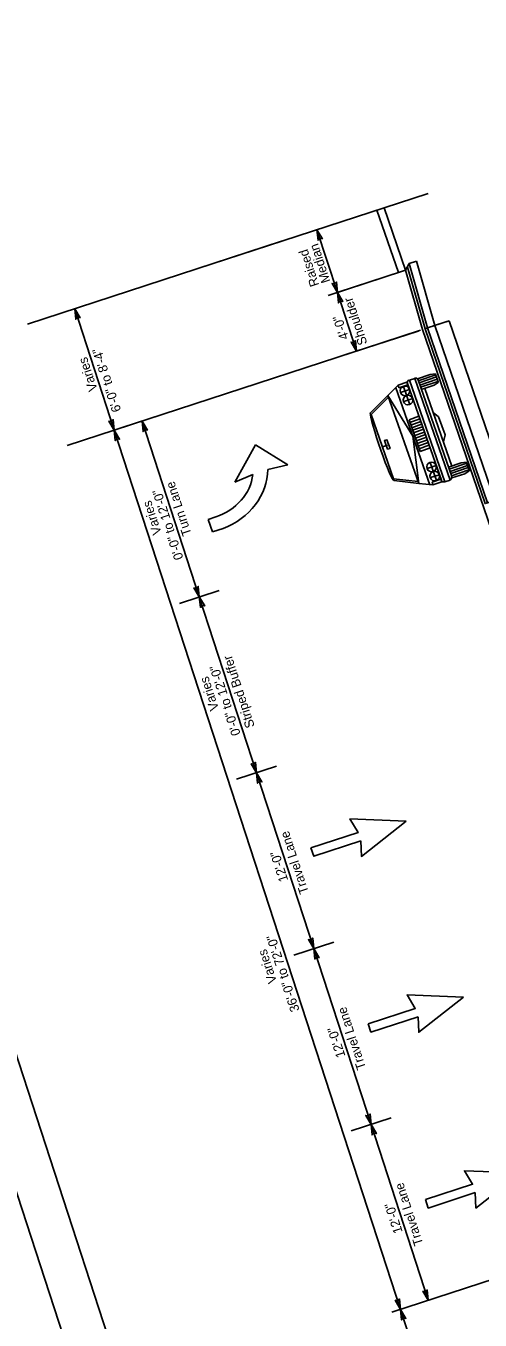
# Model space of a CAD drawing. Extents: x 958460 to 961179, y 797017 to 803764.
# Drawn here: x 958940.4 to 959074.7, y 802162 to 802544 of the extents above; entities that cross this region are included whole.
import ezdxf

# ---------------------------------------------------------------- set-up
doc = ezdxf.new("R2010")
doc.units = 0
for name, color, linetype in [('SHT_B_Plot-Border-Inner-Line', 7, 'Continuous'), ('SHT_B_Sheet-Outline-Line', 7, 'Continuous'), ('SIGN_P_SM-Markings', 7, 'Continuous'), ('TYPS_P_Line-Fin-Grade-Asph', 7, 'Continuous'), ('TYPS_P_Line-Fin-Grade-Conc', 7, 'Continuous'), ('TYPS_P_Line-Subgrade', 7, 'Continuous'), ('TYPS_P_Slope-Label-Dim', 7, 'Continuous'), ('TYPS_P_Vehicle', 7, 'Continuous')]:
    doc.layers.add(name, color=color, linetype=linetype)

msp = doc.modelspace()

# ---------------------------------------------------------------- linework, layer by layer
at = {"layer": 'SHT_B_Plot-Border-Inner-Line'}
msp.add_lwpolyline([(959052.92, 801845.95), (958797.09, 802630.78), (959296.53, 802793.58), (959552.36, 802008.75)], close=True, dxfattribs=at)
at = {"layer": 'SHT_B_Sheet-Outline-Line'}
msp.add_line((958808.98, 802634.66), (959064.81, 801849.82), dxfattribs=at)
at = {"layer": 'SIGN_P_SM-Markings'}
for p, q in [((959008.23, 802420.34), (959002.2, 802409.37)), ((959017.88, 802414.49), (959008.23, 802420.34)), ((959011.94, 802413.08), (959017.88, 802414.49)), ((959002.2, 802409.37), (959007.47, 802411.62)), ((958996.58, 802399.09), (958994.32, 802398.35)), ((958994.32, 802398.35), (958995.53, 802394.66)), ((958995.53, 802394.66), (958998.7, 802395.69))]:
    msp.add_line(p, q, dxfattribs=at)
for points in [[(959024.67, 802301.35), (959038.6, 802305.89), (959036.17, 802309.9), (959052.81, 802309.22)], [(959052.81, 802309.22), (959039.6, 802298.85), (959039.4, 802303.42)], [(959039.4, 802303.42), (959025.48, 802298.88), (959024.67, 802301.35)], [(959041.59, 802249.44), (959055.52, 802253.98), (959053.09, 802257.99), (959069.74, 802257.31)], [(959069.74, 802257.31), (959056.52, 802246.94), (959056.33, 802251.51)], [(959056.33, 802251.51), (959042.4, 802246.97), (959041.59, 802249.44)], [(959058.52, 802197.53), (959072.44, 802202.06), (959070.01, 802206.08), (959086.66, 802205.4)], [(959086.66, 802205.4), (959073.44, 802195.03), (959073.25, 802199.6)], [(959073.25, 802199.6), (959059.32, 802195.06), (959058.52, 802197.53)]]:
    msp.add_lwpolyline(points, dxfattribs=at)
for major_axis, start_param, end_param in [((18.79, 6.13), 4.761865, 5.995538), ((14.57, 4.75), 4.713519, 5.907859)]:
    msp.add_ellipse((958992.38, 802411.9), major_axis=major_axis, ratio=0.879686, start_param=start_param, end_param=end_param, dxfattribs=at)
at = {"layer": 'TYPS_P_Line-Fin-Grade-Asph'}
for p in [(959052.66, 802471.91), (959146.31, 802196.16)]:
    msp.add_line(p, (959057.66, 802454.4), dxfattribs=at)
at = {"layer": 'TYPS_P_Line-Fin-Grade-Conc'}
for points in [[(959050.5, 802471.2), (959044.16, 802489.65)], [(959050.5, 802471.2), (959052.66, 802471.91)]]:
    msp.add_lwpolyline(points, dxfattribs=at)
at = {"layer": 'TYPS_P_Line-Subgrade'}
for p, q in [((959055.9, 802474.56), (959053.72, 802473.85)), ((959059.13, 802454.88), (959053.72, 802473.85)), ((959061.32, 802455.59), (959055.9, 802474.56)), ((959053.18, 802472.85), (959058.38, 802454.63)), ((959065.51, 802456.95), (959060.58, 802455.35)), ((959064.8, 802456.72), (959060.58, 802455.35)), ((959083.24, 802405.31), (959065.51, 802456.95))]:
    msp.add_line(p, q, dxfattribs=at)
msp.add_lwpolyline([(959052.66, 802471.91), (959053.72, 802473.85)], dxfattribs=at)
for points in [[(959058.39, 802454.63), (959076.12, 802402.99), (959076.85, 802403.22), (959059.12, 802454.87)], [(959059.12, 802454.87), (959076.85, 802403.22), (959079.03, 802403.93), (959061.31, 802455.58)]]:
    msp.add_lwpolyline(points, close=True, dxfattribs=at)
at = {"layer": 'TYPS_P_Slope-Label-Dim'}
for p, q in [((959059.3, 802494.58), (958990.97, 802472.31)), ((959032.5, 802465.33), (959026.45, 802483.87)), ((959016, 802480.46), (958940.92, 802455.99)), ((959051.42, 802471.5), (959029.75, 802464.44)), ((959032.73, 802465.41), (959051.42, 802471.5)), ((959038.14, 802448.03), (959032.5, 802465.33)), ((958966.54, 802424.69), (958954.86, 802460.54)), ((959056.33, 802453.96), (959034.66, 802446.9)), ((959057.06, 802454.2), (959035.39, 802447.14)), ((959037.17, 802447.72), (958952.6, 802420.15)), ((958980.64, 802429.29), (958968.85, 802425.45)), ((959051.15, 802165.13), (958966.54, 802424.69)), ((958991.67, 802375.46), (958974.75, 802427.37)), ((958997.56, 802377.38), (958985.77, 802373.53)), ((958991.67, 802375.46), (959008.59, 802323.54)), ((959014.49, 802325.47), (959002.69, 802321.62)), ((959025.51, 802271.63), (959008.59, 802323.54)), ((959031.41, 802273.55), (959019.61, 802269.71)), ((959042.43, 802219.72), (959025.51, 802271.63)), ((959048.33, 802221.64), (959036.54, 802217.8)), ((959059.35, 802167.81), (959042.43, 802219.72)), ((959139.43, 802193.91), (959048.59, 802164.3)), ((959065.25, 802121.87), (959051.15, 802165.13))]:
    msp.add_line(p, q, dxfattribs=at)
msp.add_lwpolyline([(959052.66, 802471.91), (959046.33, 802490.35)], dxfattribs=at)
for points in [[(959026.45, 802483.87), (959026.75, 802480.77), (959027.27, 802481.35), (959028.04, 802481.2)], [(959032.5, 802465.33), (959030.91, 802468.02), (959031.67, 802467.86), (959032.2, 802468.43)], [(959032.5, 802465.33), (959030.91, 802468.02), (959031.67, 802467.86), (959032.2, 802468.43)], [(959032.5, 802465.33), (959032.8, 802462.24), (959033.32, 802462.81), (959034.08, 802462.66)], [(958954.86, 802460.54), (958956.44, 802457.85), (958955.68, 802458.01), (958955.15, 802457.44)], [(959038.14, 802448.03), (959036.55, 802450.71), (959037.31, 802450.55), (959037.84, 802451.13)], [(958966.54, 802424.69), (958966.24, 802427.79), (958965.72, 802427.21), (958964.96, 802427.37)], [(958966.54, 802424.69), (958968.12, 802422.01), (958967.36, 802422.17), (958966.84, 802421.6)], [(958974.75, 802427.37), (958976.33, 802424.69), (958975.57, 802424.85), (958975.04, 802424.27)], [(958991.67, 802375.46), (958990.09, 802378.14), (958990.85, 802377.98), (958991.37, 802378.55)], [(958991.67, 802375.46), (958991.97, 802372.36), (958992.49, 802372.93), (958993.25, 802372.78)], [(959008.59, 802323.54), (959008.29, 802326.64), (959007.77, 802326.07), (959007, 802326.22)], [(959008.59, 802323.54), (959010.17, 802320.86), (959009.41, 802321.02), (959008.89, 802320.45)], [(959025.51, 802271.63), (959023.93, 802274.31), (959024.69, 802274.15), (959025.21, 802274.73)], [(959025.51, 802271.63), (959027.09, 802268.95), (959026.33, 802269.11), (959025.81, 802268.54)], [(959042.43, 802219.72), (959040.85, 802222.4), (959041.61, 802222.24), (959042.14, 802222.82)], [(959042.43, 802219.72), (959044.01, 802217.04), (959043.25, 802217.2), (959042.73, 802216.63)], [(959051.15, 802165.13), (959049.56, 802167.82), (959050.32, 802167.66), (959050.85, 802168.23)], [(959059.35, 802167.81), (959057.77, 802170.49), (959058.53, 802170.33), (959059.06, 802170.9)], [(959051.15, 802165.13), (959052.73, 802162.45), (959051.97, 802162.61), (959051.44, 802162.04)]]:
    msp.add_lwpolyline(points, close=True, dxfattribs=at)
at = {"layer": 'TYPS_P_Vehicle'}
for p, q in [((959053.77, 802439.49), (959055.33, 802439.98)), ((959053.77, 802439.49), (959064.26, 802409.42)), ((959055.33, 802439.98), (959065.81, 802409.96)), ((959056.18, 802439.89), (959059.93, 802441.16)), ((959066.31, 802411), (959056.31, 802439.51)), ((959061.56, 802441.05), (959056.4, 802439.25)), ((959061.78, 802440.41), (959056.66, 802438.66)), ((959061.96, 802439.75), (959056.84, 802438)), ((959059.93, 802441.16), (959061.37, 802441.32)), ((959061.37, 802441.32), (959061.52, 802441.18)), ((959061.52, 802441.18), (959062.24, 802438.97)), ((959047.44, 802434.96), (959050.41, 802437.93)), ((959059.83, 802408.59), (959049.79, 802437.23)), ((959052.98, 802438.83), (959050.41, 802437.93)), ((959051.16, 802435.78), (959053.82, 802436.71)), ((959053.9, 802432.21), (959052.02, 802437.58)), ((959063.22, 802409.92), (959053.22, 802438.43)), ((959062.19, 802439.1), (959057.07, 802437.36)), ((959061.04, 802437.98), (959057.29, 802436.72)), ((959066.34, 802414.1), (959058.29, 802437.02)), ((959062.25, 802438.79), (959061.04, 802437.98)), ((959062.24, 802438.97), (959062.25, 802438.79)), ((959042.25, 802429.83), (959047.44, 802434.96)), ((959042.47, 802429.32), (959047.62, 802434.45)), ((959047.44, 802434.96), (959054.78, 802422.92)), ((959056.56, 802408.99), (959047.44, 802434.96)), ((959052.08, 802433.12), (959054.79, 802434.06)), ((959049.07, 802410.28), (959042.47, 802429.32)), ((959053.67, 802427.75), (959056.58, 802428.81)), ((959053.94, 802426.97), (959056.9, 802428.05)), ((959062.41, 802428.67), (959060.84, 802429.86)), ((959064.34, 802423.27), (959062.41, 802428.67)), ((959056.93, 802418.42), (959053.67, 802427.75)), ((959054.17, 802426.19), (959057.12, 802427.26)), ((959054.48, 802425.42), (959057.39, 802426.49)), ((959054.71, 802424.64), (959057.66, 802425.71)), ((959054.78, 802422.92), (959058.26, 802424.14)), ((959055.02, 802423.88), (959057.93, 802424.94)), ((959047.26, 802420.3), (959045.8, 802419.79)), ((959056.56, 802408.99), (959054.78, 802422.92)), ((959055.56, 802422.33), (959058.51, 802423.41)), ((959055.88, 802421.57), (959058.78, 802422.63)), ((959056.1, 802420.79), (959059.07, 802421.82)), ((959056.38, 802420.01), (959059.34, 802421.05)), ((959064.34, 802423.27), (959063.84, 802421.27)), ((959056.66, 802419.2), (959059.56, 802420.26)), ((959056.93, 802418.42), (959059.88, 802419.5)), ((959058.98, 802413.36), (959061.66, 802414.25)), ((959061.77, 802409.8), (959059.91, 802415.13)), ((959065.34, 802413.79), (959069.09, 802415.06)), ((959065.57, 802413.15), (959070.73, 802414.91)), ((959070.92, 802414.25), (959065.79, 802412.5)), ((959071.13, 802413.65), (959066.01, 802411.86)), ((959071.35, 802413), (959066.24, 802411.22)), ((959069.09, 802415.06), (959070.53, 802415.22)), ((959071.43, 802412.64), (959070.18, 802411.82)), ((959070.53, 802415.22), (959070.67, 802415.08)), ((959070.67, 802415.08), (959071.41, 802412.83)), ((959071.41, 802412.83), (959071.43, 802412.64)), ((959056.38, 802409.51), (959049.07, 802410.28)), ((959056.56, 802408.99), (959049.3, 802409.78)), ((959060.68, 802408.5), (959056.56, 802408.99)), ((959059.98, 802410.67), (959062.65, 802411.55)), ((959060.68, 802408.5), (959063.35, 802409.43)), ((959064.26, 802409.42), (959065.81, 802409.96)), ((959070.18, 802411.82), (959066.32, 802410.57))]:
    msp.add_line(p, q, dxfattribs=at)
for points in [[(959050.41, 802437.93), (959050.66, 802437.2), (959053.28, 802438.11), (959053.03, 802438.84)], [(959047.29, 802419.11), (959046.36, 802421.63), (959047.1, 802421.88), (959048.04, 802419.32)], [(959060.45, 802409.29), (959060.71, 802408.56), (959063.35, 802409.43), (959063.07, 802410.21)]]:
    msp.add_lwpolyline(points, close=True, dxfattribs=at)
for centre, major_axis, ratio, start_param, end_param in [((959053.96, 802438.72), (-0.776, -0.271), 0.999922, 4.712389, 6.283185), ((959055.51, 802439.26), (0.776, 0.271), 0.999922, 0, 1.570796), ((959045.76, 802419.92), (-3.47, 10.12), 0.073896, 0.175055, 3.141659), ((959063.93, 802410.22), (0.776, 0.271), 0.999922, 3.141593, 4.712389), ((959065.48, 802410.76), (0.776, 0.271), 0.999922, 4.712389, 6.283185)]:
    msp.add_ellipse(centre, major_axis=major_axis, ratio=ratio, start_param=start_param, end_param=end_param, dxfattribs=at)
for centre, major_axis in [((959052.46, 802436.26), (-1.34, -0.47)), ((959053.37, 802433.57), (-1.34, -0.47)), ((959060.31, 802413.82), (1.34, 0.47)), ((959061.24, 802411.14), (1.34, 0.47))]:
    msp.add_ellipse(centre, major_axis=major_axis, ratio=0.999922, dxfattribs=at)

# ---------------------------------------------------------------- texts
at = {"layer": 'SHT_B_Sheet-Outline-Line'}
msp.add_text('Design File and Plot Substitution information', height=17.5102, rotation=108.0541, dxfattribs=at).set_placement((958991.5, 801793.93))
at = {"layer": 'TYPS_P_Slope-Label-Dim'}
for s, p in [('Raised', (959027.13, 802467.55)), ('Median', (959030.42, 802468.63)), ('Shoulder', (959041.36, 802450.28)), ('4\'-0"', (959035.88, 802451.89)), ('6\'-0" to 8\'-4"', (958968.6, 802430.52)), ('Varies', (958961.61, 802436.66)), ('Turn Lane', (958989.39, 802393.99)), ('0\'-0" to 12\'-0"', (958986.99, 802386.9)), ('Varies', (958980.56, 802394.3)), ('Striped Buffer', (959008.08, 802337.26)), ('Varies', (958997.48, 802342.39)), ('0\'-0" to 12\'-0"', (959003.91, 802334.99)), ('Travel Lane', (959024.04, 802288.27)), ('12\'-0"', (959017.98, 802291.84)), ('36\'-0" to 72\'-0"', (959021.33, 802253.45)), ('Varies', (959014.66, 802261.85)), ('Travel Lane', (959040.97, 802236.36)), ('12\'-0"', (959034.9, 802239.93)), ('Travel Lane', (959057.89, 802184.45)), ('12\'-0"', (959051.82, 802188.02))]:
    msp.add_text(s, height=2.73, rotation=108.0541, dxfattribs=at).set_placement(p)

doc.saveas('drawing.dxf')
